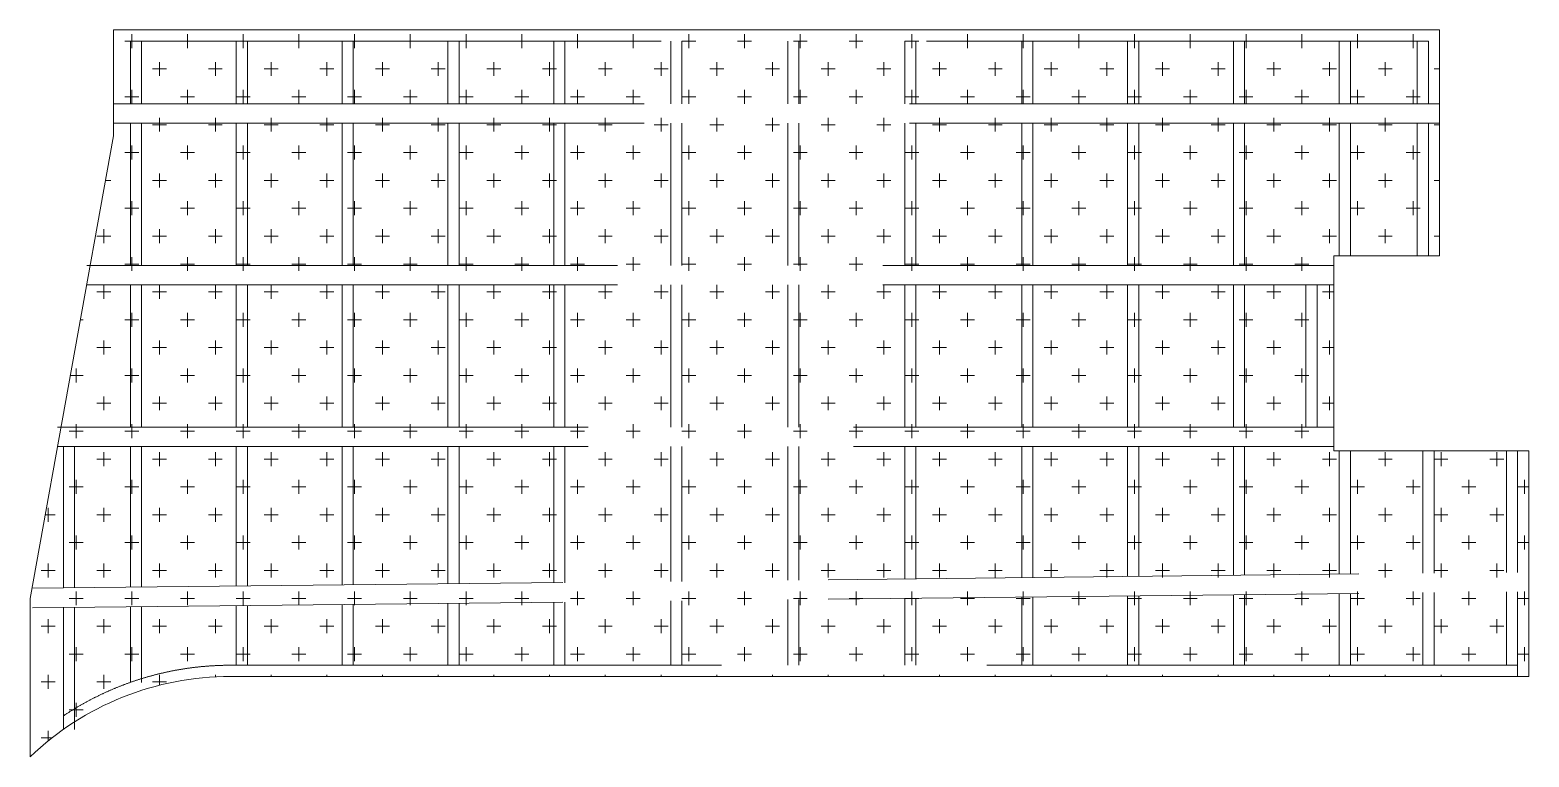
# Model space of a CAD drawing. Header units: millimetres. Extents: x 96298 to 123205, y 53153 to 66200.
import ezdxf

# ---------------------------------------------------------------- set-up
doc = ezdxf.new("R2010")
doc.units = ezdxf.units.MM
doc.header["$MEASUREMENT"] = 0
doc.linetypes.add('HIDDEN2', pattern=[4.7625, 3.175, -1.5875])
for name, color, linetype, lineweight in [('NDC_S-BEAM-STEL', 30, 'HIDDEN2', 18), ('NDC_S_HATCH MATERIAL', 8, 'CONTINUOUS', 13), ('NDC_S_SLAB', 2, 'CONTINUOUS', 20)]:
    doc.layers.add(name, color=color, linetype=linetype, lineweight=lineweight)

msp = doc.modelspace()

# ---------------------------------------------------------------- hatches: boundary and pattern name
at = {"layer": 'NDC_S_HATCH MATERIAL'}
h = msp.add_hatch(dxfattribs=at)
h.set_pattern_fill('CROSS', color=256, scale=2000)
edge = h.paths.add_edge_path()
edge.add_arc((99921, 49366), 5241, 93.0081, 133.7042)
edge.add_line((96300, 53155), (96300, 56000))
edge.add_line((96300, 56000), (97800, 64300))
edge.add_line((97800, 64300), (97800, 66200))
edge.add_line((97800, 66200), (121600, 66200))
edge.add_line((121600, 66200), (121600, 62150))
edge.add_line((121600, 62150), (119700, 62150))
edge.add_line((119700, 62150), (119700, 58650))
edge.add_line((119700, 58650), (123201, 58650))
edge.add_line((123201, 58650), (123201, 54800))
edge.add_line((123201, 54800), (122000, 54800))
edge.add_line((122000, 54800), (122000, 54600))
edge.add_line((122000, 54600), (99646, 54600))

# ---------------------------------------------------------------- linework, layer by layer
at = {"layer": 'NDC_S-BEAM-STEL', "ltscale": 3000}
for p, q in [((98100, 66200), (121400, 66200)), ((98100, 64875), (98100, 66000)), ((98100, 66000), (121400, 66000)), ((98300, 64875), (98300, 66000)), ((100000, 64875), (100000, 66000)), ((100200, 64875), (100200, 66000)), ((101900, 64875), (101900, 66000)), ((102100, 64875), (102100, 66000)), ((103800, 64875), (103800, 66000)), ((104000, 64875), (104000, 66000)), ((105700, 64875), (105700, 66000)), ((105900, 64875), (105900, 66000)), ((107800, 64875), (107800, 66000)), ((108000, 64875), (108000, 66000)), ((109900, 64875), (109900, 66000)), ((110100, 64875), (110100, 66000)), ((112000, 64875), (112000, 66000)), ((112200, 64875), (112200, 66000)), ((114100, 64875), (114100, 66000)), ((114300, 64875), (114300, 66000)), ((116000, 64875), (116000, 66000)), ((116200, 64875), (116200, 66000)), ((117900, 64875), (117900, 66000)), ((118100, 64875), (118100, 66000)), ((119800, 64875), (119800, 66000)), ((120000, 64875), (120000, 66000)), ((121200, 64875), (121200, 66000)), ((121400, 64875), (121400, 66000)), ((97800, 64875), (121600, 64875)), ((97800, 64525), (121600, 64525)), ((98100, 61975), (98100, 64525)), ((98300, 61975), (98300, 64525)), ((100000, 61975), (100000, 64525)), ((100200, 61975), (100200, 64525)), ((101900, 61975), (101900, 64525)), ((102100, 61975), (102100, 64525)), ((103800, 61975), (103800, 64525)), ((104000, 61975), (104000, 64525)), ((105700, 61975), (105700, 64525)), ((105900, 61975), (105900, 64525)), ((107800, 61975), (107800, 64525)), ((108000, 61975), (108000, 64525)), ((109900, 61975), (109900, 64525)), ((110100, 61975), (110100, 64525)), ((112000, 61975), (112000, 64525)), ((112200, 61975), (112200, 64525)), ((114100, 61975), (114100, 64525)), ((114300, 61975), (114300, 64525)), ((116000, 61975), (116000, 64525)), ((116200, 61975), (116200, 64525)), ((117900, 61975), (117900, 64525)), ((118100, 61975), (118100, 64525)), ((119800, 62150), (119800, 64525)), ((120000, 62150), (120000, 64525)), ((121200, 62150), (121200, 64525)), ((121400, 62150), (121400, 64525)), ((97317, 61975), (119700, 61975)), ((97317, 61625), (119700, 61625)), ((98100, 59075), (98100, 61625)), ((98300, 59075), (98300, 61625)), ((100000, 59075), (100000, 61625)), ((100200, 59075), (100200, 61625)), ((101900, 59075), (101900, 61625)), ((102100, 59075), (102100, 61625)), ((103800, 59075), (103800, 61625)), ((104000, 59075), (104000, 61625)), ((105700, 59075), (105700, 61625)), ((105900, 59075), (105900, 61625)), ((107800, 59075), (107800, 61625)), ((108000, 59075), (108000, 61625)), ((109900, 59075), (109900, 61625)), ((110100, 59075), (110100, 61625)), ((112000, 59075), (112000, 61625)), ((112200, 59075), (112200, 61625)), ((114100, 59075), (114100, 61625)), ((114300, 59075), (114300, 61625)), ((116000, 59075), (116000, 61625)), ((116200, 59075), (116200, 61625)), ((117900, 59075), (117900, 61625)), ((118100, 59075), (118100, 61625)), ((119200, 59075), (119200, 61625)), ((119400, 59075), (119400, 61625)), ((96792, 59075), (119700, 59075)), ((96792, 58725), (119700, 58725)), ((96900, 56189), (96900, 58725)), ((97100, 56189), (97100, 58725)), ((98100, 56200), (98100, 58725)), ((98300, 56200), (98300, 58725)), ((100000, 56220), (100000, 58725)), ((100200, 56220), (100200, 58725)), ((101900, 56241), (101900, 58725)), ((102100, 56241), (102100, 58725)), ((103800, 56262), (103800, 58725)), ((104000, 56262), (104000, 58725)), ((105700, 56282), (105700, 58725)), ((105900, 56282), (105900, 58725)), ((107800, 56305), (107800, 58725)), ((108000, 56305), (108000, 58725)), ((109900, 56328), (109900, 58725)), ((110100, 56328), (110100, 58725)), ((112000, 56350), (112000, 58725)), ((112200, 56350), (112200, 58725)), ((114100, 56373), (114100, 58725)), ((114300, 56373), (114300, 58725)), ((116000, 56394), (116000, 58725)), ((116200, 56394), (116200, 58725)), ((117900, 56414), (117900, 58725)), ((118100, 56414), (118100, 58725)), ((119800, 56435), (119800, 58650)), ((120000, 56435), (120000, 58650)), ((121300, 56451), (121300, 58650)), ((121500, 56451), (121500, 58650)), ((122800, 56466), (122800, 58650)), ((123000, 56466), (123000, 58650)), ((96337, 56181), (123201, 56472)), ((96341, 55831), (123205, 56122)), ((109900, 54800), (109900, 55980)), ((110100, 54800), (110100, 55980)), ((112000, 54800), (112000, 56003)), ((112200, 54800), (112200, 56003)), ((114100, 54800), (114100, 56025)), ((114300, 54800), (114300, 56025)), ((116000, 54800), (116000, 56046)), ((116200, 54800), (116200, 56046)), ((117900, 54800), (117900, 56066)), ((118100, 54800), (118100, 56066)), ((119800, 54800), (119800, 56087)), ((120000, 54800), (120000, 56087)), ((121300, 54800), (121300, 56103)), ((121500, 54800), (121500, 56103)), ((122800, 54800), (122800, 56120)), ((123000, 54800), (123000, 56120)), ((96900, 53650), (96900, 55841)), ((97100, 53650), (97100, 55841)), ((98100, 54493), (98100, 55852)), ((98300, 54493), (98300, 55852)), ((100000, 54800), (100000, 55873)), ((100200, 54800), (100200, 55873)), ((101900, 54800), (101900, 55893)), ((102100, 54800), (102100, 55893)), ((103800, 54800), (103800, 55914)), ((104000, 54800), (104000, 55914)), ((105700, 54800), (105700, 55934)), ((105900, 54800), (105900, 55934)), ((107800, 54800), (107800, 55957)), ((108000, 54800), (108000, 55957)), ((123001, 54800), (123001, 54600))]:
    msp.add_line(p, q, dxfattribs=at)
msp.add_lwpolyline([(123001, 54800), (99896, 54800, 0.148115), (96900, 53893, 0.148115)], format="xyb", dxfattribs=at)
at = {"layer": 'NDC_S_SLAB'}
msp.add_line((121600, 65100), (121600, 66200), dxfattribs=at)
msp.add_lwpolyline([(96300, 53155), (96300, 56000), (97800, 64300), (97800, 66200), (121600, 66200), (121600, 62150), (119700, 62150), (119700, 58650), (123201, 58650), (123201, 54800)], dxfattribs=at)
msp.add_lwpolyline([(123201, 54800), (123201, 54800), (123201, 54600), (99896, 54600, 0.193271), (96300, 53156)], format="xyb", dxfattribs=at)

doc.saveas('drawing.dxf')
